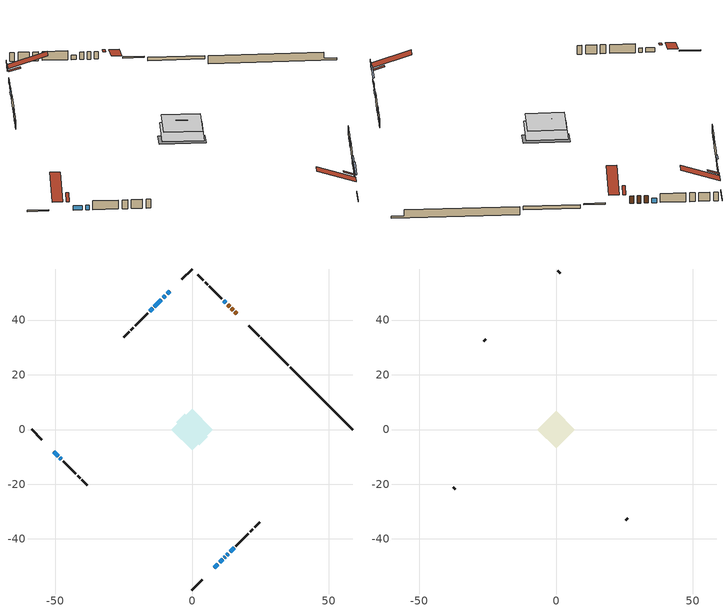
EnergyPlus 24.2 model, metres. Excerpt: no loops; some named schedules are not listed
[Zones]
conditioned space
 floor outside (Floor1 construction): -4.56,0 0,4.56 4.56,0 0,-4.56 z0.92
 floor adiabatic (Floor4 construction): -3,0 0,3 3,0 0,-3 z0.92
 floor adiabatic (AdiabaticFloorConstruction): -7.49,0 0,7.49 7.49,0 0,-7.49 z0.92
 floor foundation (Slab1 construction): -5.68,2.64 -2.64,5.68 5.68,-2.64 2.64,-5.68 z-1.34
 floor foundation (Slab2 construction): -3,0 0,3 3,0 0,-3 z0
 wall outside (RimJoist1 construction): 0,-58.63 3.75,-54.88 / -58.63,0 -54.88,-3.75 / 0,58.63 -3.75,54.88 / 24.49,34.14 20.74,37.89 z0.92:1.22
 wall outside (AdiabaticWallConstruction 1): 16.37,42.26 15.68,42.95 / 15.03,43.61 14.4,44.23 / 13.75,44.89 13.07,45.56 z0.92:2.95
 wall outside (AdiabaticWallConstruction): -8.12,50.51 -9.11,49.53 / -50.51,-8.12 -48.9,-9.74 / -9.76,48.87 -10.59,48.04 / -48.24,-10.39 -47.7,-10.93 / -11.25,47.39 -13.76,44.87 / -14.42,44.22 -15.5,43.14 / 10.07,-48.56 11.15,-47.48 / 11.8,-46.83 12.13,-46.5 / 12.78,-45.85 13.32,-45.31 / 12.42,46.22 11.61,47.03 z0.92:2.14; 8.12,-50.51 9.41,-49.22 z0.92:1.53; 13.98,-44.65 15.35,-43.29 z0.92:1.84
 wall outside (Wall1 construction): 16,-42.63 20.57,-38.07 / -47.04,-11.59 -42.48,-16.15 / -16.15,42.48 -20.72,37.92 / 10.95,47.68 6.39,52.25 z0.92:3.36
 wall outside (Wall2 construction): 21.22,-37.41 22.18,-36.45 / -41.82,-16.81 -40.86,-17.77 / -21.37,37.26 -22.33,36.3 / 5.73,52.9 4.77,53.86 z0.92:3.36
 wall outside (Wall3 construction): 22.84,-35.8 24.82,-33.81 / -40.21,-18.43 -38.23,-20.41 / -22.99,35.65 -24.97,33.66 / 4.11,54.52 2.13,56.5 z0.92:3.36
 wall foundation (FoundationWall1 construction): 35.9,22.74,-1.34 35.9,22.74,0.92 56.36,2.27,0.92 56.36,2.27,-0.76 58.63,0,-0.76 58.63,0,-1.34
 wall foundation (FoundationWall2 construction): 35.24,23.39 25.15,33.48 z0:0.91
 window (WindowConstruction 8): -8.12,50.51 -9.11,49.53 z0.92:2.14
 window (WindowConstruction 7): -50.51,-8.12 -48.9,-9.74 z0.92:2.14
 window (WindowConstruction 9): -9.76,48.87 -10.59,48.04 z0.92:2.14
 window (WindowConstruction 10): -48.24,-10.39 -47.7,-10.93 z0.92:2.14
 window (WindowConstruction 11): 8.12,-50.51 9.41,-49.22 z0.92:1.53
 window (WindowConstruction): -11.25,47.39 -13.76,44.87 z0.92:2.14
 window (WindowConstruction 1): -14.42,44.22 -15.49,43.14 z0.92:2.14
 window (WindowConstruction 2): 10.07,-48.56 11.15,-47.48 z0.92:2.14
 window (WindowConstruction 3): 11.81,-46.83 12.13,-46.5 z0.92:2.14
 window (WindowConstruction 4): 12.79,-45.85 13.32,-45.31 z0.92:2.14
 window (WindowConstruction 5): 12.41,46.22 11.61,47.03 z0.92:2.14
 window (WindowConstruction 6): 13.98,-44.65 15.34,-43.29 z0.92:1.83
 door (Door): 16.37,42.26 15.68,42.95 z0.92:2.95
 door (Door 1): 15.03,43.61 14.4,44.23 z0.92:2.95
 door (Door 2): 13.75,44.89 13.07,45.56 z0.92:2.95
 ceiling adiabatic (AdiabaticFloorConstruction): 0,-7.49 7.49,0 0,7.49 -7.49,0 z0.92
 roof outside (Roof3 construction): 7.46,-51.17,3.36 5.37,-49.08,4.34 4.82,-49.63,4.34 6.91,-51.72,3.36; -51.17,-7.46,3.36 -49.08,-5.37,4.34 -49.63,-4.82,4.34 -51.72,-6.91,3.36; -7.46,51.17,3.36 -5.37,49.08,4.34 -4.82,49.63,4.34 -6.91,51.72,3.36; 17.03,41.6,3.36 14.94,39.51,4.34 15.49,38.96,4.34 17.58,41.05,3.36
attic - vented
 floor to conditioned space (Floor2 construction Reversed): -6.86,0 0,6.86 6.86,0 0,-6.86 z3.36
 floor to conditioned space (Floor3 construction Reversed): -2.16,0 0,2.16 2.16,0 0,-2.16 z3.36
 wall outside (Wall4 construction): 25.48,-33.16 26.29,-32.34 / -37.57,-21.06 -36.75,-21.88 / -25.63,33.01 -26.44,32.19 / 1.47,57.16 0.66,57.98 z0.92:3.36
 roof outside (Roof1 construction): 6.26,-52.38,3.36 -0.75,-45.37,6.66 -2.6,-47.22,6.66 4.41,-54.22,3.36; -52.38,-6.26,3.36 -45.37,0.75,6.66 -47.22,2.6,6.66 -54.22,-4.41,3.36; -6.26,52.38,3.36 0.75,45.37,6.66 2.6,47.22,6.66 -4.41,54.22,3.36; 18.24,40.39,3.36 11.23,33.39,6.66 13.08,31.54,6.66 20.09,38.55,3.36
shading: 11.14,-47.49 6.39,-52.24 6.61,-52.45 11.35,-47.7 z3.97; -15.71,42.93 -14.21,44.43 -14.42,44.64 -15.92,43.14 z2.44; 15.78,-42.86 13.55,-45.08 13.76,-45.29 15.99,-43.07 z2.44
[Building]
Building 1: Terrain=Suburbs
[Site:Location]
Montreal Mirabel Intl AP_QC: Latitude {deg}=45.68; Longitude {deg}=-74.03; Time Zone {hr}=-5; Elevation {m}=82; Keep Site Location Information=Yes
[Site:GroundTemperature:Shallow]
0.642858, -1.75623, -1.94836, -0.80987, 3.76054, 8.30966, 12.2535, 14.7518, 14.9641, 12.9321, 9.08883, 4.67926
[Site:WaterMainsTemperature]
Calculation Method=Schedule; Temperature Schedule=mains temperature schedule
[Material] Roughness=Rough; Thermal Absorptance=0.9
Name | Thickness {m} | Conductivity {W/m-K} | Density {kg/m3} | Specific Heat {J/kg-K} | Solar Absorptance | Visible Absorptance
asphalt or fiberglass shingles | 0.00635 | 0.162714 | 1121.4 | 1465.45 | 0.4 | 0.4
ceiling loosefill ins | 0.169333 | 0.0480833 | 16.02 | 1046.75 | 0.7 | 0.7
ceiling stud and cavity | 0.1397 | 0.129636 | 65.682 | 1177.47 | 0.7 | 0.7
ceiling stud and cavity 1 | 0.1397 | 0.333346 | 65.682 | 1177.47 | 0.7 | 0.7
concrete 4.0 in. | 0.1016 | 1.803125 | 2242.8 | 837.4 | 0.7 | 0.7
concrete 8.0 in. | 0.2032 | 1.803125 | 2242.8 | 837.4 | 0.7 | 0.7
door material | 0.04445 | 0.053851 | 512.64 | 1214.23 | 0.7 | 0.7
door material 1 | 0.04445 | 0.188738 | 512.64 | 1214.23 | 0.7 | 0.7
exterior vertical ins | 0.00108814 | 0.029427 | 32.04 | 1214.23 | 0.7 | 0.7
floor covering | 0.0127 | 0.0433444 | 54.468 | 1339.84 | 0.6 | 0.6
floor rigid ins; wall rigid ins 1 | 0.512978 | 0.029427 | 32.04 | 1214.23 | 0.7 | 0.7
floor stud and cavity | 0.1397 | 0.0911719 | 92.3553 | 1139.71 | 0.7 | 0.7
floor stud and cavity 1 | 0.1397 | 0.0970018 | 92.3553 | 1139.71 | 0.7 | 0.7
floor stud and cavity 2 | 0.1397 | 1.75129 | 37.0049 | 1207.88 | 0.7 | 0.7
furniture material conditioned space 1 | 0.1524 | 0.115458 | 640.8 | 1214.23 | 0.6 | 0.6
gypsum board | 0.0127 | 0.160291 | 801 | 837.4 | 0.6 | 0.6
osb sheathing 0.5 in. | 0.0127 | 0.115458 | 512.64 | 1214.23 | 0.7 | 0.7
osb sheathing 0.75 in. | 0.01905 | 0.115458 | 512.64 | 1214.23 | 0.7 | 0.7
osb sheathing 2.0 in. | 0.0508 | 0.115458 | 512.64 | 1214.23 | 0.7 | 0.7
rim joist rigid ins; wall rigid ins | 0.051816 | 0.029427 | 32.04 | 1214.23 | 0.7 | 0.7
rim joist stud and cavity | 0.0508 | 0.205221 | 125.044 | 1163.47 | 0.6 | 0.6
roof rigid ins | 0.103632 | 0.029427 | 32.04 | 1214.23 | 0.7 | 0.7
roof stud and cavity | 0.2032 | 0.691915 | 78.34581 | 1123.46 | 0.7 | 0.7
slab rigid ins | 0.0378081 | 0.029427 | 32.04 | 1214.23 | 0.7 | 0.7
wall stud and cavity | 0.1397 | 0.0967543 | 139.0536 | 1170.24 | 0.7 | 0.7
wall stud and cavity 1 | 0.1397 | 0.0912985 | 139.0536 | 1170.24 | 0.7 | 0.7
wall stud and cavity 2 | 0.1397 | 0.170622 | 139.0536 | 1170.24 | 0.7 | 0.7
wall stud and cavity 3 | 0.0889 | 6.9971 | 50.32683 | 1063.81 | 0.6 | 0.6
wall stud and cavity 4 | 0.0889 | 0.380278 | 52.3479 | 1209.89 | 0.7 | 0.7
wall stud and cavity 5 | 0.0889 | 0.391764 | 83.0341 | 1211.67 | 0.7 | 0.7
wood siding | 0.0254 | 0.102417 | 544.68 | 1172.36 | 0.4 | 0.4
wood siding 1 | 0.00254 | 0.102417 | 544.68 | 1172.36 | 0.4 | 0.4
wood siding 2; wood siding 3; wood siding 4 | 0.0254 | 0.102417 | 544.68 | 1172.36 | 0.7 | 0.7
[WindowMaterial:SimpleGlazingSystem]
Name | U-Factor {W/m2-K} | Solar Heat Gain Coefficient
WindowMaterial | 1.70113 | 0.44
WindowMaterial 1 | 2.78847 | 0.62
WindowMaterial 10 | 2.76291 | 0.46
WindowMaterial 2 | 2.9077 | 0.62
WindowMaterial 3 | 2.97981 | 0.51
WindowMaterial 4 | 2.94291 | 0.56
WindowMaterial 5 | 2.97868 | 0.56
WindowMaterial 6 | 2.963916 | 0.58
WindowMaterial 7 | 4.08135 | 0.67
WindowMaterial 8 | 1.86295 | 0.36
WindowMaterial 9 | 2.77314 | 0.51
[Construction]
AdiabaticFloorConstruction: floor stud and cavity 2, floor rigid ins, osb sheathing 0.75 in., floor covering
AdiabaticWallConstruction: wood siding 3, wall rigid ins 1, wall stud and cavity 4, gypsum board
AdiabaticWallConstruction 1: wood siding 4, wall rigid ins 1, wall stud and cavity 4, gypsum board
Door; Door 1: door material
Door 2: door material 1
Floor1 construction: floor stud and cavity, osb sheathing 0.75 in., floor covering
Floor2 construction Reversed: gypsum board, ceiling stud and cavity, ceiling loosefill ins
Floor3 construction Reversed: gypsum board, ceiling stud and cavity 1, ceiling loosefill ins
Floor4 construction: floor stud and cavity 1, osb sheathing 0.75 in., floor covering
FoundationWall1 construction; FoundationWall2 construction: concrete 8.0 in.
furniture construction conditioned space 1: furniture material conditioned space 1
PartitionWallConstruction: gypsum board, wall stud and cavity 5, gypsum board
RimJoist1 construction: wood siding 2, rim joist rigid ins, osb sheathing 2.0 in., rim joist stud and cavity
Roof1 construction: asphalt or fiberglass shingles
Roof3 construction: asphalt or fiberglass shingles, roof rigid ins, osb sheathing 0.75 in., roof stud and cavity, gypsum board
Slab1 construction: slab rigid ins, concrete 4.0 in.
Slab2 construction: concrete 4.0 in.
Wall1 construction: wood siding, osb sheathing 0.5 in., wall stud and cavity, gypsum board
Wall2 construction: wood siding, osb sheathing 0.5 in., wall stud and cavity 1, gypsum board
Wall3 construction: wood siding, wall rigid ins, osb sheathing 0.5 in., wall stud and cavity 2, gypsum board
Wall4 construction: wood siding 1, wall stud and cavity 3
WindowConstruction: WindowMaterial
WindowConstruction 1: WindowMaterial 1
WindowConstruction 10: WindowMaterial 9
WindowConstruction 11: WindowMaterial 10
WindowConstruction 2: WindowMaterial 2
WindowConstruction 3: WindowMaterial 3
WindowConstruction 4: WindowMaterial 4
WindowConstruction 5; WindowConstruction 7: WindowMaterial 5
WindowConstruction 6: WindowMaterial 6
WindowConstruction 8: WindowMaterial 7
WindowConstruction 9: WindowMaterial 8
[Zone] Multiplier=1; Part of Total Floor Area=Yes
Name | Volume {m3}
attic - vented | 55.5359
conditioned space | 401.5
[Space]
Name | Zone | Volume {m3}
attic - vented 1 | attic - vented | 55.5359
conditioned space 1 | conditioned space | 401.5
[ZoneInfiltration:EffectiveLeakageArea]
infil attic - vented 1: Zone or Space=attic - vented 1; Schedule=Always On Discrete; Effective Air Leakage Area {cm2}=4779.23; Stack Coefficient=0.000399303; Wind Coefficient=1.35012e-05
[ZoneMixing]
whole house fan mix: Zone or Space=attic - vented; Schedule=Always On Continuous; Design Flow Rate Calculation Method=Flow/Zone; Design Flow Rate {m3/s}=0; Source Zone or Space=conditioned space
[SurfaceProperty:ExposedFoundationPerimeter] Exposed Perimeter Calculation Method=TotalExposedPerimeter
Name | Total Exposed Perimeter {m}
Slab1 | 32.156
Slab2 | 14.265
[InternalMass] Zone or ZoneList=conditioned space; Space or SpaceList=conditioned space 1
Name | Construction | Surface Area {m2}
furniture mass conditioned space 1 | furniture construction conditioned space 1 | 96.204
partition wall mass | PartitionWallConstruction | 222.45
[Lights]
interior lighting: Zone or ZoneList or Space or SpaceList=conditioned space 1; Schedule=interior lighting schedule; Design Level Calculation Method=LightingLevel; Lighting Level {W}=343.2; Return Air Fraction=0; Fraction Radiant=0.6; Fraction Visible=0.2; Fraction Replaceable=1
[People]
occupants: Zone or ZoneList or Space or SpaceList=conditioned space 1; Number of People Schedule=occupants schedule; Number of People Calculation Method=People; Number of People=3; Fraction Radiant=0.314171; Sensible Heat Fraction=0.56303; Activity Level Schedule=occupants activity schedule; Carbon Dioxide Generation Rate {m3/s-W}=0; Enable ASHRAE 55 Comfort Warnings=No; Mean Radiant Temperature Calculation Type=EnclosureAveraged
[ElectricEquipment] Zone or ZoneList or Space or SpaceList=conditioned space 1; Design Level Calculation Method=EquipmentLevel
Name | Schedule | Design Level {W} | Fraction Latent | Fraction Radiant | Fraction Lost
clothes dryer | clothes dryer schedule | 140.772 | 0.015 | 0.081 | 0.85
clothes washer | clothes washer schedule | 32.1985 | 0.03 | 0.162 | 0.7
cooking range | cooking range schedule | 215.147 | 0.08 | 0.432 | 0.2
dishwasher | dishwasher schedule | 66.8632 | 0.3 | 0.18 | 0.4
fridge | fridge schedule | 72.9452 | 0 | 0.6 | 0
mech vent bath fan 0 | mech vent bath fan 0 schedule | 50.2 | 0 | 0 | 1
mech vent house fan | mech vent house fan schedule | 0 | 0 | 0 | 1
mech vent house fan cfis | mech vent house fan cfis schedule | 0 | 0 | 0 | 0
mech vent range fan 0 | mech vent range fan 0 schedule | 57 | 0 | 0 | 1
misc plug loads | misc plug loads schedule | 494.7 | 0.045 | 0.513 | 0.1
whole house fan | Always On Discrete | 0 | 0 | 0 | 1
[OtherEquipment] Zone or ZoneList or Space or SpaceList=conditioned space 1; Design Level Calculation Method=EquipmentLevel
Name | Fuel Type | Schedule | Design Level {W} | Fraction Latent | Fraction Radiant | Fraction Lost
clothes dryer 1 | Electricity | clothes dryer schedule | 0 | 0.015 | 0.081 | 0.85
cooking range 1 | Electricity | cooking range schedule | 0 | 0.08 | 0.432 | 0.2
general water use latent | None | general water use schedule | 62.594 | 1 | 0 | 0
general water use sensible | None | general water use schedule | -61.6891 | 0 | 0.6 | 0
mech vent house fan latent load | None | Always On Discrete | 0 | 1 | 0 | 0
mech vent house fan sensible load | None | Always On Discrete | 0 | 0 | 0 | 0
water heater energy adjustment1 | Electricity | Always On Discrete | 0.01 | 0 | 0 | 1
[ZoneInfiltration:DesignFlowRate] Zone or ZoneList or Space or SpaceList=conditioned space 1; Schedule=Always On Discrete; Design Flow Rate Calculation Method=Flow/Zone; Design Flow Rate {m3/s}=0
infil flow; natural vent flow; whole house fan flow
[Foundation:Kiva] Initial Indoor Air Temperature {C}=18; Wall Depth Below Slab {m}=0.2032
Name | Wall Height Above Grade {m} | Custom Block Material Name 1 | Custom Block Depth 1 {m} | Custom Block X Position 1 {m} | Custom Block Z Position 1 {m}
Foundation Kiva 1 | 0.920008
Foundation Kiva 2 | 0.910011 | exterior vertical ins | 0.910011 | 0.2032 | 0
[Foundation:Kiva:Settings]
Soil Conductivity {W/m-K}=0.849921; Soil Density {kg/m3}=1842.3; Soil Specific Heat {J/kg-K}=418.7; Ground Solar Absorptivity=0.9; Ground Thermal Absorptivity=0.9; Ground Surface Roughness {m}=0.03; Far-Field Width {m}=40; Deep-Ground Boundary Condition=ZeroFlux; Deep-Ground Depth {m}=40; Minimum Cell Dimension {m}=0.2; Maximum Cell Growth Coefficient=3; Simulation Timestep=Timestep
[Exterior:Lights]
exterior lighting: Schedule=exterior lighting schedule; Design Level {W}=75.6
[Schedule:Constant]
Name | Hourly Value
Always On Continuous; mech vent house fan schedule; mech vent house fan cfis schedule; Always On Discrete | 1
occupants activity schedule | 117.228
fridge schedule | 0
[Schedule:Week:Daily]
interior lighting schedule Week Rule - Jan1-Jan27: interior lighting schedule day, interior lighting schedule day, interior lighting schedule day, interior lighting schedule day, interior lighting schedule day, interior lighting schedule day, interior lighting schedule day, interior lighting schedule default day, interior lighting schedule default day, interior lighting schedule default day, interior lighting schedule default day, interior lighting schedule default day
interior lighting schedule Week Rule - Jan28-Feb3: interior lighting schedule day, interior lighting schedule day, interior lighting schedule day, interior lighting schedule day, interior lighting schedule day 1, interior lighting schedule day 1, interior lighting schedule day 1, interior lighting schedule default day, interior lighting schedule default day, interior lighting schedule default day, interior lighting schedule default day, interior lighting schedule default day
interior lighting schedule Week Rule - Feb4-Feb24: interior lighting schedule day 1, interior lighting schedule day 1, interior lighting schedule day 1, interior lighting schedule day 1, interior lighting schedule day 1, interior lighting schedule day 1, interior lighting schedule day 1, interior lighting schedule default day, interior lighting schedule default day, interior lighting schedule default day, interior lighting schedule default day, interior lighting schedule default day
interior lighting schedule Week Rule - Feb25-Mar3: interior lighting schedule day 1, interior lighting schedule day 1, interior lighting schedule day 1, interior lighting schedule day 1, interior lighting schedule day 2, interior lighting schedule day 2, interior lighting schedule day 2, interior lighting schedule default day, interior lighting schedule default day, interior lighting schedule default day, interior lighting schedule default day, interior lighting schedule default day
interior lighting schedule Week Rule - Mar4-Mar31: interior lighting schedule day 2, interior lighting schedule day 2, interior lighting schedule day 2, interior lighting schedule day 2, interior lighting schedule day 2, interior lighting schedule day 2, interior lighting schedule day 2, interior lighting schedule default day, interior lighting schedule default day, interior lighting schedule default day, interior lighting schedule default day, interior lighting schedule default day
interior lighting schedule Week Rule - Apr1-Apr28: interior lighting schedule day 3, interior lighting schedule day 3, interior lighting schedule day 3, interior lighting schedule day 3, interior lighting schedule day 3, interior lighting schedule day 3, interior lighting schedule day 3, interior lighting schedule default day, interior lighting schedule default day, interior lighting schedule default day, interior lighting schedule default day, interior lighting schedule default day
interior lighting schedule Week Rule - Apr29-May5: interior lighting schedule day 3, interior lighting schedule day 3, interior lighting schedule day 4, interior lighting schedule day 4, interior lighting schedule day 4, interior lighting schedule day 4, interior lighting schedule day 4, interior lighting schedule default day, interior lighting schedule default day, interior lighting schedule default day, interior lighting schedule default day, interior lighting schedule default day
interior lighting schedule Week Rule - May6-May26: interior lighting schedule day 4, interior lighting schedule day 4, interior lighting schedule day 4, interior lighting schedule day 4, interior lighting schedule day 4, interior lighting schedule day 4, interior lighting schedule day 4, interior lighting schedule default day, interior lighting schedule default day, interior lighting schedule default day, interior lighting schedule default day, interior lighting schedule default day
interior lighting schedule Week Rule - May27-Jun2: interior lighting schedule day 4, interior lighting schedule day 4, interior lighting schedule day 4, interior lighting schedule day 4, interior lighting schedule day 4, interior lighting schedule day 5, interior lighting schedule day 5, interior lighting schedule default day, interior lighting schedule default day, interior lighting schedule default day, interior lighting schedule default day, interior lighting schedule default day
interior lighting schedule Week Rule - Jun3-Jun30: interior lighting schedule day 5, interior lighting schedule day 5, interior lighting schedule day 5, interior lighting schedule day 5, interior lighting schedule day 5, interior lighting schedule day 5, interior lighting schedule day 5, interior lighting schedule default day, interior lighting schedule default day, interior lighting schedule default day, interior lighting schedule default day, interior lighting schedule default day
interior lighting schedule Week Rule - Jul1-Jul28: interior lighting schedule day 6, interior lighting schedule day 6, interior lighting schedule day 6, interior lighting schedule day 6, interior lighting schedule day 6, interior lighting schedule day 6, interior lighting schedule day 6, interior lighting schedule default day, interior lighting schedule default day, interior lighting schedule default day, interior lighting schedule default day, interior lighting schedule default day
interior lighting schedule Week Rule - Jul29-Aug4: interior lighting schedule day 6, interior lighting schedule day 6, interior lighting schedule day 6, interior lighting schedule day 7, interior lighting schedule day 7, interior lighting schedule day 7, interior lighting schedule day 7, interior lighting schedule default day, interior lighting schedule default day, interior lighting schedule default day, interior lighting schedule default day, interior lighting schedule default day
interior lighting schedule Week Rule - Aug5-Aug25: interior lighting schedule day 7, interior lighting schedule day 7, interior lighting schedule day 7, interior lighting schedule day 7, interior lighting schedule day 7, interior lighting schedule day 7, interior lighting schedule day 7, interior lighting schedule default day, interior lighting schedule default day, interior lighting schedule default day, interior lighting schedule default day, interior lighting schedule default day
interior lighting schedule Week Rule - Aug26-Sep1: interior lighting schedule day 7, interior lighting schedule day 7, interior lighting schedule day 7, interior lighting schedule day 7, interior lighting schedule day 7, interior lighting schedule day 7, interior lighting schedule day 8, interior lighting schedule default day, interior lighting schedule default day, interior lighting schedule default day, interior lighting schedule default day, interior lighting schedule default day
interior lighting schedule Week Rule - Sep2-Sep29: interior lighting schedule day 8, interior lighting schedule day 8, interior lighting schedule day 8, interior lighting schedule day 8, interior lighting schedule day 8, interior lighting schedule day 8, interior lighting schedule day 8, interior lighting schedule default day, interior lighting schedule default day, interior lighting schedule default day, interior lighting schedule default day, interior lighting schedule default day
interior lighting schedule Week Rule - Sep30-Oct6: interior lighting schedule day 8, interior lighting schedule day 9, interior lighting schedule day 9, interior lighting schedule day 9, interior lighting schedule day 9, interior lighting schedule day 9, interior lighting schedule day 9, interior lighting schedule default day, interior lighting schedule default day, interior lighting schedule default day, interior lighting schedule default day, interior lighting schedule default day
interior lighting schedule Week Rule - Oct7-Oct27: interior lighting schedule day 9, interior lighting schedule day 9, interior lighting schedule day 9, interior lighting schedule day 9, interior lighting schedule day 9, interior lighting schedule day 9, interior lighting schedule day 9, interior lighting schedule default day, interior lighting schedule default day, interior lighting schedule default day, interior lighting schedule default day, interior lighting schedule default day
interior lighting schedule Week Rule - Oct28-Nov3: interior lighting schedule day 9, interior lighting schedule day 9, interior lighting schedule day 9, interior lighting schedule day 9, interior lighting schedule day 10, interior lighting schedule day 10, interior lighting schedule day 10, interior lighting schedule default day, interior lighting schedule default day, interior lighting schedule default day, interior lighting schedule default day, interior lighting schedule default day
interior lighting schedule Week Rule - Nov4-Nov24: interior lighting schedule day 10, interior lighting schedule day 10, interior lighting schedule day 10, interior lighting schedule day 10, interior lighting schedule day 10, interior lighting schedule day 10, interior lighting schedule day 10, interior lighting schedule default day, interior lighting schedule default day, interior lighting schedule default day, interior lighting schedule default day, interior lighting schedule default day
interior lighting schedule Week Rule - Nov25-Dec1: interior lighting schedule day 10, interior lighting schedule day 10, interior lighting schedule day 10, interior lighting schedule day 10, interior lighting schedule day 10, interior lighting schedule day 10, interior lighting schedule day 11, interior lighting schedule default day, interior lighting schedule default day, interior lighting schedule default day, interior lighting schedule default day, interior lighting schedule default day
interior lighting schedule Week Rule - Dec2-Dec31: interior lighting schedule day 11, interior lighting schedule day 11, interior lighting schedule day 11, interior lighting schedule day 11, interior lighting schedule day 11, interior lighting schedule day 11, interior lighting schedule day 11, interior lighting schedule default day, interior lighting schedule default day, interior lighting schedule default day, interior lighting schedule default day, interior lighting schedule default day
occupants schedule Week Rule - Jan1-Dec31: occupants schedule day, occupants schedule day, occupants schedule day, occupants schedule day, occupants schedule day, occupants schedule day, occupants schedule day, occupants schedule default day, occupants schedule default day, occupants schedule default day, occupants schedule default day, occupants schedule default day
clothes dryer schedule Week Rule - Jan1-Dec31: clothes dryer schedule day, clothes dryer schedule day, clothes dryer schedule day, clothes dryer schedule day, clothes dryer schedule day, clothes dryer schedule day, clothes dryer schedule day, clothes dryer schedule default day, clothes dryer schedule default day, clothes dryer schedule default day, clothes dryer schedule default day, clothes dryer schedule default day
clothes washer schedule Week Rule - Jan1-Dec31: clothes washer schedule day, clothes washer schedule day, clothes washer schedule day, clothes washer schedule day, clothes washer schedule day, clothes washer schedule day, clothes washer schedule day, clothes washer schedule default day, clothes washer schedule default day, clothes washer schedule default day, clothes washer schedule default day, clothes washer schedule default day
cooking range schedule Week Rule - Jan1-Dec31: cooking range schedule day, cooking range schedule day, cooking range schedule day, cooking range schedule day, cooking range schedule day, cooking range schedule day, cooking range schedule day, cooking range schedule default day, cooking range schedule default day, cooking range schedule default day, cooking range schedule default day, cooking range schedule default day
dishwasher schedule Week Rule - Jan1-Dec31: dishwasher schedule day, dishwasher schedule day, dishwasher schedule day, dishwasher schedule day, dishwasher schedule day, dishwasher schedule day, dishwasher schedule day, dishwasher schedule default day, dishwasher schedule default day, dishwasher schedule default day, dishwasher schedule default day, dishwasher schedule default day
mech vent bath fan 0 schedule Week Rule - Jan1-Dec31: mech vent bath fan 0 schedule day, mech vent bath fan 0 schedule day, mech vent bath fan 0 schedule day, mech vent bath fan 0 schedule day, mech vent bath fan 0 schedule day, mech vent bath fan 0 schedule day, mech vent bath fan 0 schedule day, mech vent bath fan 0 schedule default day, mech vent bath fan 0 schedule default day, mech vent bath fan 0 schedule default day, mech vent bath fan 0 schedule default day, mech vent bath fan 0 schedule default day
mech vent range fan 0 schedule Week Rule - Jan1-Dec31: mech vent range fan 0 schedule day, mech vent range fan 0 schedule day, mech vent range fan 0 schedule day, mech vent range fan 0 schedule day, mech vent range fan 0 schedule day, mech vent range fan 0 schedule day, mech vent range fan 0 schedule day, mech vent range fan 0 schedule default day, mech vent range fan 0 schedule default day, mech vent range fan 0 schedule default day, mech vent range fan 0 schedule default day, mech vent range fan 0 schedule default day
misc plug loads schedule Week Rule - Jan1-Dec31: misc plug loads schedule day, misc plug loads schedule day, misc plug loads schedule day, misc plug loads schedule day, misc plug loads schedule day, misc plug loads schedule day, misc plug loads schedule day, misc plug loads schedule default day, misc plug loads schedule default day, misc plug loads schedule default day, misc plug loads schedule default day, misc plug loads schedule default day
general water use schedule Week Rule - Jan1-Dec31: general water use schedule day, general water use schedule day, general water use schedule day, general water use schedule day, general water use schedule day, general water use schedule day, general water use schedule day, general water use schedule default day, general water use schedule default day, general water use schedule default day, general water use schedule default day, general water use schedule default day
exterior lighting schedule Week Rule - Jan1-Jan27: exterior lighting schedule day, exterior lighting schedule day, exterior lighting schedule day, exterior lighting schedule day, exterior lighting schedule day, exterior lighting schedule day, exterior lighting schedule day, exterior lighting schedule default day, exterior lighting schedule default day, exterior lighting schedule default day, exterior lighting schedule default day, exterior lighting schedule default day
exterior lighting schedule Week Rule - Jan28-Feb3: exterior lighting schedule day, exterior lighting schedule day, exterior lighting schedule day, exterior lighting schedule day, exterior lighting schedule day 1, exterior lighting schedule day 1, exterior lighting schedule day 1, exterior lighting schedule default day, exterior lighting schedule default day, exterior lighting schedule default day, exterior lighting schedule default day, exterior lighting schedule default day
exterior lighting schedule Week Rule - Feb4-Feb24: exterior lighting schedule day 1, exterior lighting schedule day 1, exterior lighting schedule day 1, exterior lighting schedule day 1, exterior lighting schedule day 1, exterior lighting schedule day 1, exterior lighting schedule day 1, exterior lighting schedule default day, exterior lighting schedule default day, exterior lighting schedule default day, exterior lighting schedule default day, exterior lighting schedule default day
exterior lighting schedule Week Rule - Feb25-Mar3: exterior lighting schedule day 1, exterior lighting schedule day 1, exterior lighting schedule day 1, exterior lighting schedule day 1, exterior lighting schedule day 2, exterior lighting schedule day 2, exterior lighting schedule day 2, exterior lighting schedule default day, exterior lighting schedule default day, exterior lighting schedule default day, exterior lighting schedule default day, exterior lighting schedule default day
exterior lighting schedule Week Rule - Mar4-Mar31: exterior lighting schedule day 2, exterior lighting schedule day 2, exterior lighting schedule day 2, exterior lighting schedule day 2, exterior lighting schedule day 2, exterior lighting schedule day 2, exterior lighting schedule day 2, exterior lighting schedule default day, exterior lighting schedule default day, exterior lighting schedule default day, exterior lighting schedule default day, exterior lighting schedule default day
exterior lighting schedule Week Rule - Apr1-Apr28: exterior lighting schedule day 3, exterior lighting schedule day 3, exterior lighting schedule day 3, exterior lighting schedule day 3, exterior lighting schedule day 3, exterior lighting schedule day 3, exterior lighting schedule day 3, exterior lighting schedule default day, exterior lighting schedule default day, exterior lighting schedule default day, exterior lighting schedule default day, exterior lighting schedule default day
exterior lighting schedule Week Rule - Apr29-May5: exterior lighting schedule day 3, exterior lighting schedule day 3, exterior lighting schedule day 4, exterior lighting schedule day 4, exterior lighting schedule day 4, exterior lighting schedule day 4, exterior lighting schedule day 4, exterior lighting schedule default day, exterior lighting schedule default day, exterior lighting schedule default day, exterior lighting schedule default day, exterior lighting schedule default day
exterior lighting schedule Week Rule - May6-May26: exterior lighting schedule day 4, exterior lighting schedule day 4, exterior lighting schedule day 4, exterior lighting schedule day 4, exterior lighting schedule day 4, exterior lighting schedule day 4, exterior lighting schedule day 4, exterior lighting schedule default day, exterior lighting schedule default day, exterior lighting schedule default day, exterior lighting schedule default day, exterior lighting schedule default day
exterior lighting schedule Week Rule - May27-Jun2: exterior lighting schedule day 4, exterior lighting schedule day 4, exterior lighting schedule day 4, exterior lighting schedule day 4, exterior lighting schedule day 4, exterior lighting schedule day 5, exterior lighting schedule day 5, exterior lighting schedule default day, exterior lighting schedule default day, exterior lighting schedule default day, exterior lighting schedule default day, exterior lighting schedule default day
exterior lighting schedule Week Rule - Jun3-Jun30: exterior lighting schedule day 5, exterior lighting schedule day 5, exterior lighting schedule day 5, exterior lighting schedule day 5, exterior lighting schedule day 5, exterior lighting schedule day 5, exterior lighting schedule day 5, exterior lighting schedule default day, exterior lighting schedule default day, exterior lighting schedule default day, exterior lighting schedule default day, exterior lighting schedule default day
exterior lighting schedule Week Rule - Jul1-Jul28: exterior lighting schedule day 6, exterior lighting schedule day 6, exterior lighting schedule day 6, exterior lighting schedule day 6, exterior lighting schedule day 6, exterior lighting schedule day 6, exterior lighting schedule day 6, exterior lighting schedule default day, exterior lighting schedule default day, exterior lighting schedule default day, exterior lighting schedule default day, exterior lighting schedule default day
exterior lighting schedule Week Rule - Jul29-Aug4: exterior lighting schedule day 6, exterior lighting schedule day 6, exterior lighting schedule day 6, exterior lighting schedule day 7, exterior lighting schedule day 7, exterior lighting schedule day 7, exterior lighting schedule day 7, exterior lighting schedule default day, exterior lighting schedule default day, exterior lighting schedule default day, exterior lighting schedule default day, exterior lighting schedule default day
exterior lighting schedule Week Rule - Aug5-Aug25: exterior lighting schedule day 7, exterior lighting schedule day 7, exterior lighting schedule day 7, exterior lighting schedule day 7, exterior lighting schedule day 7, exterior lighting schedule day 7, exterior lighting schedule day 7, exterior lighting schedule default day, exterior lighting schedule default day, exterior lighting schedule default day, exterior lighting schedule default day, exterior lighting schedule default day
[Schedule:Year]
interior lighting schedule: interior lighting schedule Week Rule - Jan1-Jan27, 1, 1, 1, 27, interior lighting schedule Week Rule - Jan28-Feb3, 1, 28, 2, 3, interior lighting schedule Week Rule - Feb4-Feb24, 2, 4, 2, 24, interior lighting schedule Week Rule - Feb25-Mar3, 2, 25, 3, 3, interior lighting schedule Week Rule - Mar4-Mar31, 3, 4, 3, 31, interior lighting schedule Week Rule - Apr1-Apr28, 4, 1, 4, 28, interior lighting schedule Week Rule - Apr29-May5, 4, 29, 5, 5, interior lighting schedule Week Rule - May6-May26, 5, 6, 5, 26, interior lighting schedule Week Rule - May27-Jun2, 5, 27, 6, 2, interior lighting schedule Week Rule - Jun3-Jun30, 6, 3, 6, 30, interior lighting schedule Week Rule - Jul1-Jul28, 7, 1, 7, 28, interior lighting schedule Week Rule - Jul29-Aug4, 7, 29, 8, 4, interior lighting schedule Week Rule - Aug5-Aug25, 8, 5, 8, 25, interior lighting schedule Week Rule - Aug26-Sep1, 8, 26, 9, 1, interior lighting schedule Week Rule - Sep2-Sep29, 9, 2, 9, 29, interior lighting schedule Week Rule - Sep30-Oct6, 9, 30, 10, 6, interior lighting schedule Week Rule - Oct7-Oct27, 10, 7, 10, 27, interior lighting schedule Week Rule - Oct28-Nov3, 10, 28, 11, 3, interior lighting schedule Week Rule - Nov4-Nov24, 11, 4, 11, 24, interior lighting schedule Week Rule - Nov25-Dec1, 11, 25, 12, 1, interior lighting schedule Week Rule - Dec2-Dec31, 12, 2, 12, 31
occupants schedule: occupants schedule Week Rule - Jan1-Dec31, 1, 1, 12, 31
clothes dryer schedule: clothes dryer schedule Week Rule - Jan1-Dec31, 1, 1, 12, 31
clothes washer schedule: clothes washer schedule Week Rule - Jan1-Dec31, 1, 1, 12, 31
cooking range schedule: cooking range schedule Week Rule - Jan1-Dec31, 1, 1, 12, 31
dishwasher schedule: dishwasher schedule Week Rule - Jan1-Dec31, 1, 1, 12, 31
mech vent bath fan 0 schedule: mech vent bath fan 0 schedule Week Rule - Jan1-Dec31, 1, 1, 12, 31
mech vent range fan 0 schedule: mech vent range fan 0 schedule Week Rule - Jan1-Dec31, 1, 1, 12, 31
misc plug loads schedule: misc plug loads schedule Week Rule - Jan1-Dec31, 1, 1, 12, 31
general water use schedule: general water use schedule Week Rule - Jan1-Dec31, 1, 1, 12, 31
exterior lighting schedule: exterior lighting schedule Week Rule - Jan1-Jan27, 1, 1, 1, 27, exterior lighting schedule Week Rule - Jan28-Feb3, 1, 28, 2, 3, exterior lighting schedule Week Rule - Feb4-Feb24, 2, 4, 2, 24, exterior lighting schedule Week Rule - Feb25-Mar3, 2, 25, 3, 3, exterior lighting schedule Week Rule - Mar4-Mar31, 3, 4, 3, 31, exterior lighting schedule Week Rule - Apr1-Apr28, 4, 1, 4, 28, exterior lighting schedule Week Rule - Apr29-May5, 4, 29, 5, 5, exterior lighting schedule Week Rule - May6-May26, 5, 6, 5, 26, exterior lighting schedule Week Rule - May27-Jun2, 5, 27, 6, 2, exterior lighting schedule Week Rule - Jun3-Jun30, 6, 3, 6, 30, exterior lighting schedule Week Rule - Jul1-Jul28, 7, 1, 7, 28, exterior lighting schedule Week Rule - Jul29-Aug4, 7, 29, 8, 4, exterior lighting schedule Week Rule - Aug5-Aug25, 8, 5, 8, 25, exterior lighting schedule Week Rule - Aug26-Sep1, 8, 26, 9, 1, exterior lighting schedule Week Rule - Sep2-Sep29, 9, 2, 9, 29, exterior lighting schedule Week Rule - Sep30-Oct6, 9, 30, 10, 6, exterior lighting schedule Week Rule - Oct7-Oct27, 10, 7, 10, 27, exterior lighting schedule Week Rule - Oct28-Nov3, 10, 28, 11, 3, exterior lighting schedule Week Rule - Nov4-Nov24, 11, 4, 11, 24, exterior lighting schedule Week Rule - Nov25-Dec1, 11, 25, 12, 1, exterior lighting schedule Week Rule - Dec2-Dec31, 12, 2, 12, 31
[Schedule:Compact]
mains temperature schedule: Through: 01/01, For: AllDays, Until: 24:00, 5.61444, Through: 01/02, For: AllDays, Until: 24:00, 5.535, Through: 01/03, For: AllDays, Until: 24:00, 5.45667, Through: 01/04, For: AllDays, Until: 24:00, 5.37944, Through: 01/05, For: AllDays, Until: 24:00, 5.30333, Through: 01/06, For: AllDays, Until: 24:00, 5.22889, Through: 01/07, For: AllDays, Until: 24:00, 5.15611, Through: 01/08, For: AllDays, Until: 24:00, 5.08389, Through: 01/09, For: AllDays, Until: 24:00, 5.01333, Through: 01/10, For: AllDays, Until: 24:00, 4.94444, Through: 01/11, For: AllDays, Until: 24:00, 4.87667, Through: 01/12, For: AllDays, Until: 24:00, 4.81056, Through: 01/13, For: AllDays, Until: 24:00, 4.74556, Through: 01/14, For: AllDays, Until: 24:00, 4.68222, Through: 01/15, For: AllDays, Until: 24:00, 4.62056, Through: 01/16, For: AllDays, Until: 24:00, 4.56, Through: 01/17, For: AllDays, Until: 24:00, 4.50111, Through: 01/18, For: AllDays, Until: 24:00, 4.44389, Through: 01/19, For: AllDays, Until: 24:00, 4.38778, Through: 01/20, For: AllDays, Until: 24:00, 4.33389, Through: 01/21, For: AllDays, Until: 24:00, 4.28111, Through: 01/22, For: AllDays, Until: 24:00, 4.23, Through: 01/23, For: AllDays, Until: 24:00, 4.18056, Through: 01/24, For: AllDays, Until: 24:00, 4.13278, Through: 01/25, For: AllDays, Until: 24:00, 4.08667, Through: 01/26, For: AllDays, Until: 24:00, 4.04222, Through: 01/27, For: AllDays, Until: 24:00, 3.99944, Through: 01/28, For: AllDays, Until: 24:00, 3.95833, Through: 01/29, For: AllDays, Until: 24:00, 3.91889, Through: 01/30, For: AllDays, Until: 24:00, 3.88111, Through: 01/31, For: AllDays, Until: 24:00, 3.845, Through: 02/01, For: AllDays, Until: 24:00, 3.81056, Through: 02/02, For: AllDays, Until: 24:00, 3.77778, Through: 02/03, For: AllDays, Until: 24:00, 3.74722, Through: 02/04, For: AllDays, Until: 24:00, 3.71833, Through: 02/05, For: AllDays, Until: 24:00, 3.69056, Through: 02/06, For: AllDays, Until: 24:00, 3.66556, Through: 02/07, For: AllDays, Until: 24:00, 3.64167, Through: 02/08, For: AllDays, Until: 24:00, 3.61944, Through: 02/09, For: AllDays, Until: 24:00, 3.59944, Through: 02/10, For: AllDays, Until: 24:00, 3.58111, Through: 02/11, For: AllDays, Until: 24:00, 3.56444, Through: 02/12, For: AllDays, Until: 24:00, 3.55, Through: 02/13, For: AllDays, Until: 24:00, 3.53667, Through: 02/14, For: AllDays, Until: 24:00, 3.52556, Through: 02/15, For: AllDays, Until: 24:00, 3.51667, Through: 02/16, For: AllDays, Until: 24:00, 3.50889, Through: 02/17, For: AllDays, Until: 24:00, 3.50333, Through: 02/18, For: AllDays, Until: 24:00, 3.49944, Through: 02/19, For: AllDays, Until: 24:00, 3.49778, Through: 02/20, For: AllDays, Until: 24:00, 3.49778, Through: 02/21, For: AllDays, Until: 24:00, 3.49944, Through: 02/22, For: AllDays, Until: 24:00, 3.50278, Through: 02/23, For: AllDays, Until: 24:00, 3.50833, Through: 02/24, For: AllDays, Until: 24:00, 3.515, Through: 02/25, For: AllDays, Until: 24:00, 3.52444, Through: 02/26, For: AllDays, Until: 24:00, 3.535, Through: 02/27, For: AllDays, Until: 24:00, 3.54778, Through: 02/28, For: AllDays, Until: 24:00, 3.56222, Through: 03/01, For: AllDays, Until: 24:00, 3.57833, Through: 03/02, For: AllDays, Until: 24:00, 3.59667, Through: 03/03, For: AllDays, Until: 24:00, 3.61667, Through: 03/04, For: AllDays, Until: 24:00, 3.63833, Through: 03/05, For: AllDays, Until: 24:00, 3.66167, Through: 03/06, For: AllDays, Until: 24:00, 3.68667, Through: 03/07, For: AllDays, Until: 24:00, 3.71389, Through: 03/08, For: AllDays, Until: 24:00, 3.74278, Through: 03/09, For: AllDays, Until: 24:00, 3.77333, Through: 03/10, For: AllDays, Until: 24:00, 3.80556, Through: 03/11, For: AllDays, Until: 24:00, 3.83944, Through: 03/12, For: AllDays, Until: 24:00, 3.87556, Through: 03/13, For: AllDays, Until: 24:00, 3.91278, Through: 03/14, For: AllDays, Until: 24:00, 3.95222, Through: 03/15, For: AllDays, Until: 24:00, 3.99278, Through: 03/16, For: AllDays, Until: 24:00, 4.03556, Through: 03/17, For: AllDays, Until: 24:00, 4.08, Through: 03/18, For: AllDays, Until: 24:00, 4.12556, Through: 03/19, For: AllDays, Until: 24:00, 4.17333, Through: 03/20, For: AllDays, Until: 24:00, 4.22278, Through: 03/21, For: AllDays, Until: 24:00, 4.27333, Through: 03/22, For: AllDays, Until: 24:00, 4.32556, Through: 03/23, For: AllDays, Until: 24:00, 4.38, Through: 03/24, For: AllDays, Until: 24:00, 4.43556, Through: 03/25, For: AllDays, Until: 24:00, 4.49222, Through: 03/26, For: AllDays, Until: 24:00, 4.55111, Through: 03/27, For: AllDays, Until: 24:00, 4.61111, Through: 03/28, For: AllDays, Until: 24:00, 4.67278, Through: 03/29, For: AllDays, Until: 24:00, 4.73611, Through: 03/30, For: AllDays, Until: 24:00, 4.80056, Through: 03/31, For: AllDays, Until: 24:00, 4.86667, Through: 04/01, For: AllDays, Until: 24:00, 4.93444, Through: 04/02, For: AllDays, Until: 24:00, 5.00333, Through: 04/03, For: AllDays, Until: 24:00, 5.07333, Through: 04/04, For: AllDays, Until: 24:00, 5.145, Through: 04/05, For: AllDays, Until: 24:00, 5.21833, Through: 04/06, For: AllDays, Until: 24:00, 5.29222, Through: 04/07, For: AllDays, Until: 24:00, 5.36778, Through: 04/08, For: AllDays, Until: 24:00, 5.445, Through: 04/09, For: AllDays, Until: 24:00, 5.52333, Through: 04/10, For: AllDays, Until: 24:00, 5.60222, Through: 04/11, For: AllDays, Until: 24:00, 5.68278, Through: 04/12, For: AllDays, Until: 24:00, 5.765, Through: 04/13, For: AllDays, Until: 24:00, 5.84778, Through: 04/14, For: AllDays, Until: 24:00, 5.93167, Through: 04/15, For: AllDays, Until: 24:00, 6.01722, Through: 04/16, For: AllDays, Until: 24:00, 6.10333, Through: 04/17, For: AllDays, Until: 24:00, 6.19056, Through: 04/18, For: AllDays, Until: 24:00, 6.27889, Through: 04/19, For: AllDays, Until: 24:00, 6.36833, Through: 04/20, For: AllDays, Until: 24:00, 6.45833, Through: 04/21, For: AllDays, Until: 24:00, 6.55, Through: 04/22, For: AllDays, Until: 24:00, 6.64222, Through: 04/23, For: AllDays, Until: 24:00, 6.735, Through: 04/24, For: AllDays, Until: 24:00, 6.82944, Through: 04/25, For: AllDays, Until: 24:00, 6.92389, Through: 04/26, For: AllDays, Until: 24:00, 7.01944, Through: 04/27, For: AllDays, Until: 24:00, 7.11611, Through: 04/28, For: AllDays, Until: 24:00, 7.21333, Through: 04/29, For: AllDays, Until: 24:00, 7.31111, Through: 04/30, For: AllDays, Until: 24:00, 7.41, Through: 05/01, For: AllDays, Until: 24:00, 7.50944, Through: 05/02, For: AllDays, Until: 24:00, 7.60889, Through: 05/03, For: AllDays, Until: 24:00, 7.71, Through: 05/04, For: AllDays, Until: 24:00, 7.81111, Through: 05/05, For: AllDays, Until: 24:00, 7.91278, Through: 05/06, For: AllDays, Until: 24:00, 8.015, Through: 05/07, For: AllDays, Until: 24:00, 8.11778, Through: 05/08, For: AllDays, Until: 24:00, 8.22056, Through: 05/09, For: AllDays, Until: 24:00, 8.32444, Through: 05/10, For: AllDays, Until: 24:00, 8.42833, Through: 05/11, For: AllDays, Until: 24:00, 8.53278, Through: 05/12, For: AllDays, Until: 24:00, 8.63722, Through: 05/13, For: AllDays, Until: 24:00, 8.74222, Through: 05/14, For: AllDays, Until: 24:00, 8.84778, Through: 05/15, For: AllDays, Until: 24:00, 8.95333, Through: 05/16, For: AllDays, Until: 24:00, 9.05889, Through: 05/17, For: AllDays, Until: 24:00, 9.165, Through: 05/18, For: AllDays, Until: 24:00, 9.27111, Through: 05/19, For: AllDays, Until: 24:00, 9.37722, Through: 05/20, For: AllDays, Until: 24:00, 9.48389, Through: 05/21, For: AllDays, Until: 24:00, 9.59, Through: 05/22, For: AllDays, Until: 24:00, 9.69667, Through: 05/23, For: AllDays, Until: 24:00, 9.80278, Through: 05/24, For: AllDays, Until: 24:00, 9.90944, Through: 05/25, For: AllDays, Until: 24:00, 10.0156, Through: 05/26, For: AllDays, Until: 24:00, 10.1217, Through: 05/27, For: AllDays, Until: 24:00, 10.2278, Through: 05/28, For: AllDays, Until: 24:00, 10.3339, Through: 05/29, For: AllDays, Until: 24:00, 10.4394, Through: 05/30, For: AllDays, Until: 24:00, 10.545, Through: 05/31, For: AllDays, Until: 24:00, 10.65, Through: 06/01, For: AllDays, Until: 24:00, 10.755, Through: 06/02, For: AllDays, Until: 24:00, 10.86, Through: 06/03, For: AllDays, Until: 24:00, 10.9639, Through: 06/04, For: AllDays, Until: 24:00, 11.0678, Through: 06/05, For: AllDays, Until: 24:00, 11.1717, Through: 06/06, For: AllDays, Until: 24:00, 11.2744, Through: 06/07, For: AllDays, Until: 24:00, 11.3772, Through: 06/08, For: AllDays, Until: 24:00, 11.4789, Through: 06/09, For: AllDays, Until: 24:00, 11.5806, Through: 06/10, For: AllDays, Until: 24:00, 11.6817, Through: 06/11, For: AllDays, Until: 24:00, 11.7822, Through: 06/12, For: AllDays, Until: 24:00, 11.8817, Through: 06/13, For: AllDays, Until: 24:00, 11.9811, Through: 06/14, For: AllDays, Until: 24:00, 12.0794, Through: 06/15, For: AllDays, Until: 24:00, 12.1772, Through: 06/16, For: AllDays, Until: 24:00, 12.2739, Through: 06/17, For: AllDays, Until: 24:00, 12.37, Through: 06/18, For: AllDays, Until: 24:00, 12.4656, Through: 06/19, For: AllDays, Until: 24:00, 12.56, Through: 06/20, For: AllDays, Until: 24:00, 12.6539, Through: 06/21, For: AllDays, Until: 24:00, 12.7467, Through: 06/22, For: AllDays, Until: 24:00, 12.8389, Through: 06/23, For: AllDays, Until: 24:00, 12.93, Through: 06/24, For: AllDays, Until: 24:00, 13.02, Through: 06/25, For: AllDays, Until: 24:00, 13.1089, Through: 06/26, For: AllDays, Until: 24:00, 13.1972, Through: 06/27, For: AllDays, Until: 24:00, 13.2839, Through: 06/28, For: AllDays, Until: 24:00, 13.37, Through: 06/29, For: AllDays, Until: 24:00, 13.455, Through: 06/30, For: AllDays, Until: 24:00, 13.5383, Through: 07/01, For: AllDays, Until: 24:00, 13.6211, Through: 07/02, For: AllDays, Until: 24:00, 13.7028, Through: 07/03, For: AllDays, Until: 24:00, 13.7828, Through: 07/04, For: AllDays, Until: 24:00, 13.8617, Through: 07/05, For: AllDays, Until: 24:00, 13.9394, Through: 07/06, For: AllDays, Until: 24:00, 14.0161, Through: 07/07, For: AllDays, Until: 24:00, 14.0911, Through: 07/08, For: AllDays, Until: 24:00, 14.165, Through: 07/09, For: AllDays, Until: 24:00, 14.2378, Through: 07/10, For: AllDays, Until: 24:00, 14.3089, Through: 07/11, For: AllDays, Until: 24:00, 14.3789, Through: 07/12, For: AllDays, Until: 24:00, 14.4472, Through: 07/13, For: AllDays, Until: 24:00, 14.5144, Through: 07/14, For: AllDays, Until: 24:00, 14.58, Through: 07/15, For: AllDays, Until: 24:00, 14.6444, Through: 07/16, For: AllDays, Until: 24:00, 14.7072, Through: 07/17, For: AllDays, Until: 24:00, 14.7683, Through: 07/18, For: AllDays, Until: 24:00, 14.8278, Through: 07/19, For: AllDays, Until: 24:00, 14.8861, Through: 07/20, For: AllDays, Until: 24:00, 14.9428, Through: 07/21, For: AllDays, Until: 24:00, 14.9978, Through: 07/22, For: AllDays, Until: 24:00, 15.0517, Through: 07/23, For: AllDays, Until: 24:00, 15.1033, Through: 07/24, For: AllDays, Until: 24:00, 15.1539, Through: 07/25, For: AllDays, Until: 24:00, 15.2028, Through: 07/26, For: AllDays, Until: 24:00, 15.2494, Through: 07/27, For: AllDays, Until: 24:00, 15.295, Through: 07/28, For: AllDays, Until: 24:00, 15.3389, Through: 07/29, For: AllDays, Until: 24:00, 15.3811, Through: 07/30, For: AllDays, Until: 24:00, 15.4211, Through: 07/31, For: AllDays, Until: 24:00, 15.46, Through: 08/01, For: AllDays, Until: 24:00, 15.4972, Through: 08/02, For: AllDays, Until: 24:00, 15.5322, Through: 08/03, For: AllDays, Until: 24:00, 15.5656, Through: 08/04, For: AllDays, Until: 24:00, 15.5978, Through: 08/05, For: AllDays, Until: 24:00, 15.6278, Through: 08/06, For: AllDays, Until: 24:00, 15.6561, Through: 08/07, For: AllDays, Until: 24:00, 15.6822, Through: 08/08, For: AllDays, Until: 24:00, 15.7072, Through: 08/09, For: AllDays, Until: 24:00, 15.73, Through: 08/10, For: AllDays, Until: 24:00, 15.7511, Through: 08/11, For: AllDays, Until: 24:00, 15.7706, Through: 08/12, For: AllDays, Until: 24:00, 15.7883, Through: 08/13, For: AllDays, Until: 24:00, 15.8039, Through: 08/14, For: AllDays, Until: 24:00, 15.8178, Through: 08/15, For: AllDays, Until: 24:00, 15.83, Through: 08/16, For: AllDays, Until: 24:00, 15.84, Through: 08/17, For: AllDays, Until: 24:00, 15.8489, Through: 08/18, For: AllDays, Until: 24:00, 15.8556, Through: 08/19, For: AllDays, Until: 24:00, 15.86, Through: 08/20, For: AllDays, Until: 24:00, 15.8633, Through: 08/21, For: AllDays, Until: 24:00, 15.8644, Through: 08/22, For: AllDays, Until: 24:00, 15.8633, Through: 08/23, For: AllDays, Until: 24:00, 15.8611, Through: 08/24, For: AllDays, Until: 24:00, 15.8567, Through: 08/25, For: AllDays, Until: 24:00, 15.8506, Through: 08/26, For: AllDays, Until: 24:00, 15.8428, Through: 08/27, For: AllDays, Until: 24:00, 15.8328, Through: 08/28, For: AllDays, Until: 24:00, 15.8211, Through: 08/29, For: AllDays, Until: 24:00, 15.8078, Through: 08/30, For: AllDays, Until: 24:00, 15.7922, Through: 08/31, For: AllDays, Until: 24:00, 15.7756, Through: 09/01, For: AllDays, Until: 24:00, 15.7567, Through: 09/02, For: AllDays, Until: 24:00, 15.7356, Through: 09/03, For: AllDays, Until: 24:00, 15.7133, Through: 09/04, For: AllDays, Until: 24:00, 15.6889, Through: 09/05, For: AllDays, Until: 24:00, 15.6628, Through: 09/06, For: AllDays, Until: 24:00, 15.635, Through: 09/07, For: AllDays, Until: 24:00, 15.6056, Through: 09/08, For: AllDays, Until: 24:00, 15.5744, Through: 09/09, For: AllDays, Until: 24:00, 15.5411, Through: 09/10, For: AllDays, Until: 24:00, 15.5061, Through: 09/11, For: AllDays, Until: 24:00, 15.47, Through: 09/12, For: AllDays, Until: 24:00, 15.4317, Through: 09/13, For: AllDays, Until: 24:00, 15.3917, Through: 09/14, For: AllDays, Until: 24:00, 15.35, Through: 09/15, For: AllDays, Until: 24:00, 15.3067, Through: 09/16, For: AllDays, Until: 24:00, 15.2617, Through: 09/17, For: AllDays, Until: 24:00, 15.215, Through: 09/18, For: AllDays, Until: 24:00, 15.1667, Through: 09/19, For: AllDays, Until: 24:00, 15.1167, Through: 09/20, For: AllDays, Until: 24:00, 15.065, Through: 09/21, For: AllDays, Until: 24:00, 15.0122, Through: 09/22, For: AllDays, Until: 24:00, 14.9572, Through: 09/23, For: AllDays, Until: 24:00, 14.9011, Through: 09/24, For: AllDays, Until: 24:00, 14.8433, Through: 09/25, For: AllDays, Until: 24:00, 14.7839, Through: 09/26, For: AllDays, Until: 24:00, 14.7233, Through: 09/27, For: AllDays, Until: 24:00, 14.6606, Through: 09/28, For: AllDays, Until: 24:00, 14.5972, Through: 09/29, For: AllDays, Until: 24:00, 14.5317, Through: 09/30, For: AllDays, Until: 24:00, 14.465, Through: 10/01, For: AllDays, Until: 24:00, 14.3967, Through: 10/02, For: AllDays, Until: 24:00, 14.3272, Through: 10/03, For: AllDays, Until: 24:00, 14.2567, Through: 10/04, For: AllDays, Until: 24:00, 14.1844, Through: 10/05, For: AllDays, Until: 24:00, 14.1106, Through: 10/06, For: AllDays, Until: 24:00, 14.0356, Through: 10/07, For: AllDays, Until: 24:00, 13.9594, Through: 10/08, For: AllDays, Until: 24:00, 13.8822, Through: 10/09, For: AllDays, Until: 24:00, 13.8033, Through: 10/10, For: AllDays, Until: 24:00, 13.7233, Through: 10/11, For: AllDays, Until: 24:00, 13.6422, Through: 10/12, For: AllDays, Until: 24:00, 13.56, Through: 10/13, For: AllDays, Until: 24:00, 13.4767, Through: 10/14, For: AllDays, Until: 24:00, 13.3922, Through: 10/15, For: AllDays, Until: 24:00, 13.3067, Through: 10/16, For: AllDays, Until: 24:00, 13.22, Through: 10/17, For: AllDays, Until: 24:00, 13.1322, Through: 10/18, For: AllDays, Until: 24:00, 13.0433, Through: 10/19, For: AllDays, Until: 24:00, 12.9533, Through: 10/20, For: AllDays, Until: 24:00, 12.8628, Through: 10/21, For: AllDays, Until: 24:00, 12.7711, Through: 10/22, For: AllDays, Until: 24:00, 12.6783, Through: 10/23, For: AllDays, Until: 24:00, 12.585, Through: 10/24, For: AllDays, Until: 24:00, 12.4906, Through: 10/25, For: AllDays, Until: 24:00, 12.395, Through: 10/26, For: AllDays, Until: 24:00, 12.2994, Through: 10/27, For: AllDays, Until: 24:00, 12.2022, Through: 10/28, For: AllDays, Until: 24:00, 12.105, Through: 10/29, For: AllDays, Until: 24:00, 12.0067, Through: 10/30, For: AllDays, Until: 24:00, 11.9078, Through: 10/31, For: AllDays, Until: 24:00, 11.8083, Through: 11/01, For: AllDays, Until: 24:00, 11.7078, Through: 11/02, For: AllDays, Until: 24:00, 11.6072, Through: 11/03, For: AllDays, Until: 24:00, 11.5056, Through: 11/04, For: AllDays, Until: 24:00, 11.4039, Through: 11/05, For: AllDays, Until: 24:00, 11.3011, Through: 11/06, For: AllDays, Until: 24:00, 11.1983, Through: 11/07, For: AllDays, Until: 24:00, 11.095, Through: 11/08, For: AllDays, Until: 24:00, 10.9911, Through: 11/09, For: AllDays, Until: 24:00, 10.8872, Through: 11/10, For: AllDays, Until: 24:00, 10.7822, Through: 11/11, For: AllDays, Until: 24:00, 10.6778, Through: 11/12, For: AllDays, Until: 24:00, 10.5722, Through: 11/13, For: AllDays, Until: 24:00, 10.4672, Through: 11/14, For: AllDays, Until: 24:00, 10.3611, Through: 11/15, For: AllDays, Until: 24:00, 10.2556, Through: 11/16, For: AllDays, Until: 24:00, 10.1494, Through: 11/17, For: AllDays, Until: 24:00, 10.0433, Through: 11/18, For: AllDays, Until: 24:00, 9.93722, Through: 11/19, For: AllDays, Until: 24:00, 9.83056, Through: 11/20, For: AllDays, Until: 24:00, 9.72444, Through: 11/21, For: AllDays, Until: 24:00, 9.61778, Through: 11/22, For: AllDays, Until: 24:00, 9.51167, Through: 11/23, For: AllDays, Until: 24:00, 9.405, Through: 11/24, For: AllDays, Until: 24:00, 9.29889, Through: 11/25, For: AllDays, Until: 24:00, 9.19278, Through: 11/26, For: AllDays, Until: 24:00, 9.08667, Through: 11/27, For: AllDays, Until: 24:00, 8.98111, Through: 11/28, For: AllDays, Until: 24:00, 8.875, Through: 11/29, For: AllDays, Until: 24:00, 8.77, Through: 11/30, For: AllDays, Until: 24:00, 8.665, Through: 12/01, For: AllDays, Until: 24:00, 8.56, Through: 12/02, For: AllDays, Until: 24:00, 8.45556, Through: 12/03, For: AllDays, Until: 24:00, 8.35111, Through: 12/04, For: AllDays, Until: 24:00, 8.24778, Through: 12/05, For: AllDays, Until: 24:00, 8.14444, Through: 12/06, For: AllDays, Until: 24:00, 8.04167, Through: 12/07, For: AllDays, Until: 24:00, 7.93889, Through: 12/08, For: AllDays, Until: 24:00, 7.83722, Through: 12/09, For: AllDays, Until: 24:00, 7.73611, Through: 12/10, For: AllDays, Until: 24:00, 7.63556, Through: 12/11, For: AllDays, Until: 24:00, 7.535, Through: 12/12, For: AllDays, Until: 24:00, 7.43556, Through: 12/13, For: AllDays, Until: 24:00, 7.33667, Through: 12/14, For: AllDays, Until: 24:00, 7.23889, Through: 12/15, For: AllDays, Until: 24:00, 7.14167, Through: 12/16, For: AllDays, Until: 24:00, 7.045, Through: 12/17, For: AllDays, Until: 24:00, 6.94889, Through: 12/18, For: AllDays, Until: 24:00, 6.85389, Through: 12/19, For: AllDays, Until: 24:00, 6.75944, Through: 12/20, For: AllDays, Until: 24:00, 6.66611, Through: 12/21, For: AllDays, Until: 24:00, 6.57389, Through: 12/22, For: AllDays, Until: 24:00, 6.48222, Through: 12/23, For: AllDays, Until: 24:00, 6.39167, Through: 12/24, For: AllDays, Until: 24:00, 6.30222, Through: 12/25, For: AllDays, Until: 24:00, 6.21333, Through: 12/26, For: AllDays, Until: 24:00, 6.12611, Through: 12/27, For: AllDays, Until: 24:00, 6.03944, Through: 12/28, For: AllDays, Until: 24:00, 5.95389, Through: 12/29, For: AllDays, Until: 24:00, 5.86944, Through: 12/30, For: AllDays, Until: 24:00, 5.78611, Through: 12/31, For: AllDays, Until: 24:00, 5.70444
